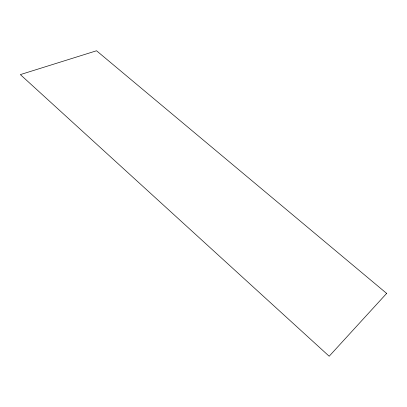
<?xml version="1.0" encoding="UTF-8"?>
<svg xmlns="http://www.w3.org/2000/svg" width="407" height="407" viewBox="0 0 407 407"><rect width="100%" height="100%" fill="white"/><g stroke="black" fill="none" stroke-linecap="round" stroke-linejoin="round"><path stroke-width="0.61" d="M386.65 293.406L329.182 356.237L20.35 74.603L96.54 50.763L386.65 293.406"/></g></svg>
